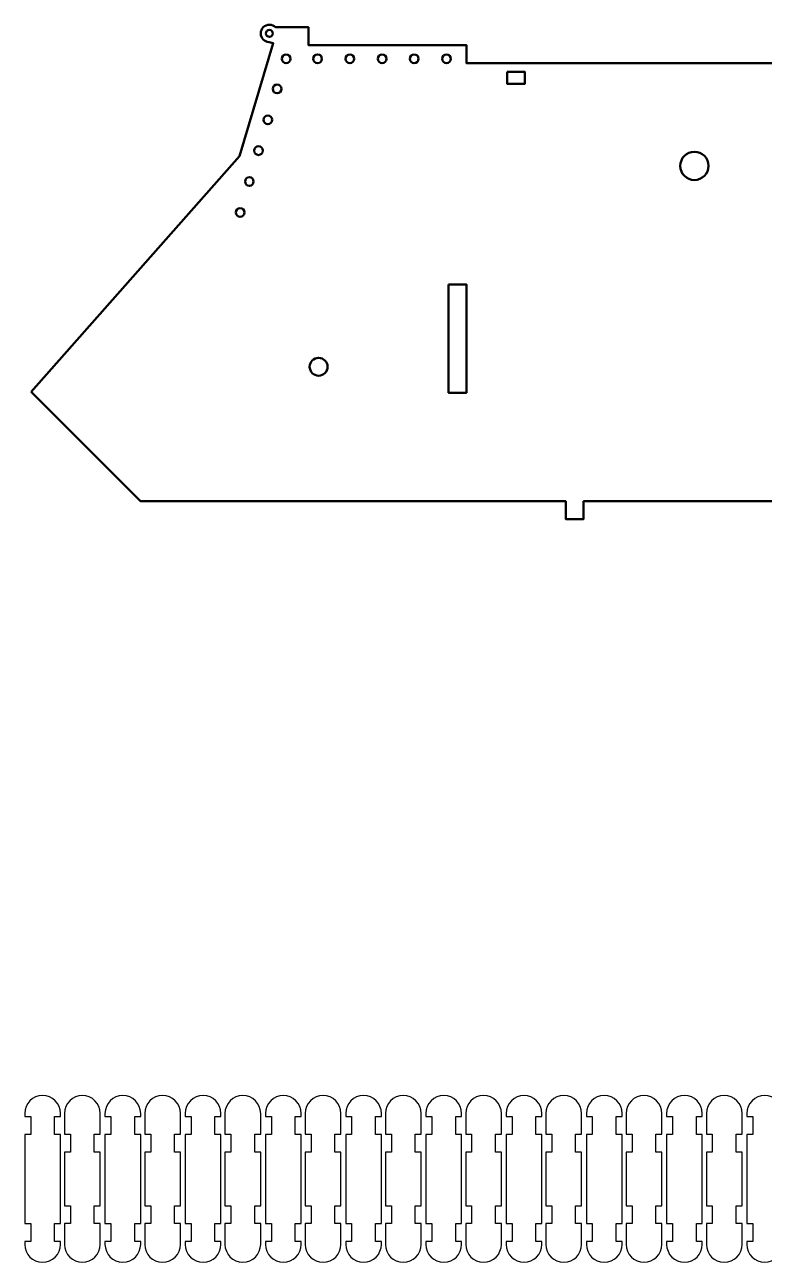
# Model space of a CAD drawing. Header units: inches. Extents: x 1117 to 1992, y -2324 to -585.
# Drawn here: x 1544 to 1668.3, y -2144.2 to -1936.3 of the extents above; entities that cross this region are included whole.
import ezdxf

# ---------------------------------------------------------------- set-up
doc = ezdxf.new("R2010")
doc.units = ezdxf.units.IN
doc.header["$MEASUREMENT"] = 0
doc.layers.add('Layer 1', color=7, linetype='Continuous')

# ---------------------------------------------------------------- blocks, each defined once
blk = doc.blocks.new('block 238')
at = {"layer": 'Layer 1', "color": 18, "lineweight": 50, "true_color": 0x010101}
for points in [[(1625.07, -1944.23), (1628.07, -1944.23), (1628.07, -1946.22), (1625.07, -1946.22), (1625.07, -1944.23)], [(1615.24, -1979.93), (1618.24, -1979.93), (1618.24, -1998.14), (1615.24, -1998.14), (1615.24, -1979.93)]]:
    blk.add_lwpolyline(points, dxfattribs=at)
for points, knots in [([(1545.09, -1997.97), (1545.09, -1997.97), (1563.48, -2016.36), (1563.48, -2016.36), (1563.48, -2016.36), (1634.92, -2016.36), (1634.92, -2016.36), (1634.92, -2016.36), (1634.92, -2019.36), (1634.92, -2019.36), (1634.92, -2019.36), (1637.92, -2019.36), (1637.92, -2019.36), (1637.92, -2019.36), (1637.92, -2016.36), (1637.92, -2016.36), (1637.92, -2016.36), (1842.19, -2016.35), (1842.19, -2016.35), (1842.19, -2016.35), (1842.19, -2019.36), (1842.19, -2019.36), (1842.19, -2019.36), (1845.19, -2019.36), (1845.19, -2019.36), (1845.19, -2019.36), (1845.19, -2016.35), (1845.19, -2016.35), (1845.19, -2016.35), (1884.05, -2016.35), (1884.05, -2016.35), (1884.05, -2016.35), (1901.09, -2007.05), (1901.09, -2007.05), (1901.09, -2007.05), (1901.09, -1959.22), (1901.09, -1959.22), (1901.09, -1959.22), (1824.91, -1942.73), (1824.91, -1942.73), (1824.91, -1942.73), (1618.24, -1942.73), (1618.24, -1942.73), (1618.24, -1942.73), (1618.24, -1939.72), (1618.24, -1939.72), (1618.24, -1939.72), (1591.68, -1939.72), (1591.68, -1939.72), (1591.68, -1939.72), (1591.68, -1936.72), (1591.68, -1936.72), (1591.68, -1936.72), (1586.17, -1936.72), (1586.17, -1936.72), (1585.91, -1936.46), (1585.54, -1936.29), (1585.14, -1936.29), (1584.33, -1936.29), (1583.68, -1936.94), (1583.68, -1937.75), (1583.68, -1938.53), (1584.29, -1939.17), (1585.07, -1939.2), (1585.07, -1939.2), (1585.77, -1939.4), (1585.77, -1939.4), (1585.77, -1939.4), (1580.1, -1958.39), (1580.1, -1958.39), (1580.1, -1958.39), (1545.09, -1997.97), (1545.09, -1997.97)], [0, 0, 0, 0, 1, 1, 1, 2, 2, 2, 3, 3, 3, 4, 4, 4, 5, 5, 5, 6, 6, 6, 7, 7, 7, 8, 8, 8, 9, 9, 9, 10, 10, 10, 11, 11, 11, 12, 12, 12, 13, 13, 13, 14, 14, 14, 15, 15, 15, 16, 16, 16, 17, 17, 17, 18, 18, 18, 19, 19, 19, 20, 20, 20, 21, 21, 21, 22, 22, 22, 23, 23, 23, 24, 24, 24, 24]), ([(1654.16, -1960.01), (1654.16, -1958.7), (1655.23, -1957.63), (1656.54, -1957.63), (1657.85, -1957.63), (1658.92, -1958.7), (1658.92, -1960.01), (1658.92, -1961.32), (1657.85, -1962.39), (1656.54, -1962.39), (1655.23, -1962.39), (1654.16, -1961.32), (1654.16, -1960.01)], [0, 0, 0, 0, 1, 1, 1, 2, 2, 2, 3, 3, 3, 4, 4, 4, 4]), ([(1591.9, -1993.76), (1591.9, -1992.93), (1592.57, -1992.26), (1593.4, -1992.26), (1594.23, -1992.26), (1594.9, -1992.93), (1594.9, -1993.76), (1594.9, -1994.59), (1594.23, -1995.26), (1593.4, -1995.26), (1592.57, -1995.26), (1591.9, -1994.59), (1591.9, -1993.76)], [0, 0, 0, 0, 1, 1, 1, 2, 2, 2, 3, 3, 3, 4, 4, 4, 4])]:
    blk.add_open_spline(points, degree=3, knots=knots, dxfattribs=at)
at = {"layer": 'Layer 1', "color": 240, "lineweight": 50, "true_color": 0xec2227}
for points in [[(1585.14, -1937.17), (1585.45, -1937.17), (1585.71, -1937.43), (1585.71, -1937.75), (1585.71, -1938.07), (1585.45, -1938.33), (1585.14, -1938.33), (1584.82, -1938.33), (1584.56, -1938.07), (1584.56, -1937.75), (1584.56, -1937.43), (1584.82, -1937.17), (1585.14, -1937.17)], [(1587.94, -1941.27), (1588.34, -1941.27), (1588.67, -1941.6), (1588.67, -1942), (1588.67, -1942.4), (1588.34, -1942.73), (1587.94, -1942.73), (1587.54, -1942.73), (1587.21, -1942.4), (1587.21, -1942), (1587.21, -1941.6), (1587.54, -1941.27), (1587.94, -1941.27)], [(1593.24, -1941.27), (1593.65, -1941.27), (1593.97, -1941.6), (1593.97, -1942), (1593.97, -1942.4), (1593.65, -1942.73), (1593.24, -1942.73), (1592.84, -1942.73), (1592.51, -1942.4), (1592.51, -1942), (1592.51, -1941.6), (1592.84, -1941.27), (1593.24, -1941.27)], [(1598.65, -1941.27), (1599.06, -1941.27), (1599.38, -1941.6), (1599.38, -1942), (1599.38, -1942.4), (1599.06, -1942.73), (1598.65, -1942.73), (1598.25, -1942.73), (1597.93, -1942.4), (1597.93, -1942), (1597.93, -1941.6), (1598.25, -1941.27), (1598.65, -1941.27)], [(1604.07, -1941.27), (1604.47, -1941.27), (1604.79, -1941.6), (1604.79, -1942), (1604.79, -1942.4), (1604.47, -1942.73), (1604.07, -1942.73), (1603.66, -1942.73), (1603.34, -1942.4), (1603.34, -1942), (1603.34, -1941.6), (1603.66, -1941.27), (1604.07, -1941.27)], [(1609.48, -1941.27), (1609.88, -1941.27), (1610.21, -1941.6), (1610.21, -1942), (1610.21, -1942.4), (1609.88, -1942.73), (1609.48, -1942.73), (1609.08, -1942.73), (1608.75, -1942.4), (1608.75, -1942), (1608.75, -1941.6), (1609.08, -1941.27), (1609.48, -1941.27)], [(1614.89, -1941.27), (1615.29, -1941.27), (1615.62, -1941.6), (1615.62, -1942), (1615.62, -1942.4), (1615.29, -1942.73), (1614.89, -1942.73), (1614.49, -1942.73), (1614.16, -1942.4), (1614.16, -1942), (1614.16, -1941.6), (1614.49, -1941.27), (1614.89, -1941.27)], [(1586.42, -1946.35), (1586.82, -1946.35), (1587.15, -1946.68), (1587.15, -1947.08), (1587.15, -1947.48), (1586.82, -1947.81), (1586.42, -1947.81), (1586.02, -1947.81), (1585.69, -1947.48), (1585.69, -1947.08), (1585.69, -1946.68), (1586.02, -1946.35), (1586.42, -1946.35)], [(1584.87, -1951.54), (1585.27, -1951.54), (1585.6, -1951.86), (1585.6, -1952.27), (1585.6, -1952.67), (1585.27, -1953), (1584.87, -1953), (1584.47, -1953), (1584.14, -1952.67), (1584.14, -1952.27), (1584.14, -1951.86), (1584.47, -1951.54), (1584.87, -1951.54)], [(1583.32, -1956.72), (1583.72, -1956.72), (1584.04, -1957.05), (1584.04, -1957.45), (1584.04, -1957.85), (1583.72, -1958.18), (1583.32, -1958.18), (1582.91, -1958.18), (1582.59, -1957.85), (1582.59, -1957.45), (1582.59, -1957.05), (1582.91, -1956.72), (1583.32, -1956.72)], [(1581.77, -1961.91), (1582.17, -1961.91), (1582.49, -1962.23), (1582.49, -1962.64), (1582.49, -1963.04), (1582.17, -1963.37), (1581.77, -1963.37), (1581.36, -1963.37), (1581.04, -1963.04), (1581.04, -1962.64), (1581.04, -1962.23), (1581.36, -1961.91), (1581.77, -1961.91)], [(1580.21, -1967.09), (1580.62, -1967.09), (1580.94, -1967.42), (1580.94, -1967.82), (1580.94, -1968.22), (1580.62, -1968.55), (1580.21, -1968.55), (1579.81, -1968.55), (1579.49, -1968.22), (1579.49, -1967.82), (1579.49, -1967.42), (1579.81, -1967.09), (1580.21, -1967.09)]]:
    blk.add_open_spline(points, degree=3, knots=[0, 0, 0, 0, 1, 1, 1, 2, 2, 2, 3, 3, 3, 4, 4, 4, 4], dxfattribs=at)

msp = doc.modelspace()

# ---------------------------------------------------------------- linework, layer by layer
at = {"layer": 'Layer 1', "color": 18, "lineweight": 30, "true_color": 0x010101}
for points in [[(1544.03, -2141.23), (1544.03, -2141.23), (1544.03, -2140.73), (1544.03, -2140.73), (1544.03, -2140.73), (1545.03, -2140.73), (1545.03, -2140.73), (1545.03, -2140.73), (1545.03, -2137.73), (1545.03, -2137.73), (1545.03, -2137.73), (1544.03, -2137.73), (1544.03, -2137.73), (1544.03, -2137.73), (1544.03, -2122.74), (1544.03, -2122.74), (1544.03, -2122.74), (1545.03, -2122.74), (1545.03, -2122.74), (1545.03, -2122.74), (1545.03, -2119.73), (1545.03, -2119.73), (1545.03, -2119.73), (1544.03, -2119.73), (1544.03, -2119.73), (1544.03, -2119.73), (1544.03, -2119.23), (1544.03, -2119.23), (1544.03, -2117.58), (1545.37, -2116.23), (1547.03, -2116.23), (1548.69, -2116.23), (1550.03, -2117.58), (1550.03, -2119.23), (1550.03, -2119.23), (1550.03, -2119.73), (1550.03, -2119.73), (1550.03, -2119.73), (1549.03, -2119.73), (1549.03, -2119.73), (1549.03, -2119.73), (1549.03, -2122.74), (1549.03, -2122.74), (1549.03, -2122.74), (1550.03, -2122.74), (1550.03, -2122.74), (1550.03, -2122.74), (1550.03, -2137.74), (1550.03, -2137.74), (1550.03, -2137.74), (1549.03, -2137.74), (1549.03, -2137.74), (1549.03, -2137.74), (1549.03, -2140.74), (1549.03, -2140.74), (1549.03, -2140.74), (1550.03, -2140.74), (1550.03, -2140.74), (1550.03, -2140.74), (1550.03, -2141.23), (1550.03, -2141.23), (1550.03, -2142.89), (1548.69, -2144.23), (1547.03, -2144.23), (1545.37, -2144.23), (1544.03, -2142.89), (1544.03, -2141.23)], [(1550.71, -2141.23), (1550.71, -2141.23), (1550.71, -2137.73), (1550.71, -2137.73), (1550.71, -2137.73), (1551.71, -2137.73), (1551.71, -2137.73), (1551.71, -2137.73), (1551.71, -2134.73), (1551.71, -2134.73), (1551.71, -2134.73), (1550.71, -2134.73), (1550.71, -2134.73), (1550.71, -2134.73), (1550.71, -2125.73), (1550.71, -2125.73), (1550.71, -2125.73), (1551.71, -2125.73), (1551.71, -2125.73), (1551.71, -2125.73), (1551.71, -2122.73), (1551.71, -2122.73), (1551.71, -2122.73), (1550.71, -2122.73), (1550.71, -2122.73), (1550.71, -2122.73), (1550.71, -2119.23), (1550.71, -2119.23), (1550.71, -2117.58), (1552.05, -2116.23), (1553.71, -2116.23), (1555.37, -2116.23), (1556.71, -2117.58), (1556.71, -2119.23), (1556.71, -2119.23), (1556.71, -2122.73), (1556.71, -2122.73), (1556.71, -2122.73), (1555.71, -2122.73), (1555.71, -2122.73), (1555.71, -2122.73), (1555.71, -2125.73), (1555.71, -2125.73), (1555.71, -2125.73), (1556.71, -2125.73), (1556.71, -2125.73), (1556.71, -2125.73), (1556.71, -2134.73), (1556.71, -2134.73), (1556.71, -2134.73), (1555.71, -2134.73), (1555.71, -2134.73), (1555.71, -2134.73), (1555.71, -2137.73), (1555.71, -2137.73), (1555.71, -2137.73), (1556.71, -2137.73), (1556.71, -2137.73), (1556.71, -2137.73), (1556.71, -2141.23), (1556.71, -2141.23), (1556.71, -2142.89), (1555.37, -2144.23), (1553.71, -2144.23), (1552.05, -2144.23), (1550.71, -2142.89), (1550.71, -2141.23)], [(1557.51, -2141.23), (1557.51, -2141.23), (1557.51, -2140.73), (1557.51, -2140.73), (1557.51, -2140.73), (1558.51, -2140.73), (1558.51, -2140.73), (1558.51, -2140.73), (1558.51, -2137.73), (1558.51, -2137.73), (1558.51, -2137.73), (1557.51, -2137.73), (1557.51, -2137.73), (1557.51, -2137.73), (1557.51, -2122.74), (1557.51, -2122.74), (1557.51, -2122.74), (1558.51, -2122.74), (1558.51, -2122.74), (1558.51, -2122.74), (1558.51, -2119.73), (1558.51, -2119.73), (1558.51, -2119.73), (1557.51, -2119.73), (1557.51, -2119.73), (1557.51, -2119.73), (1557.51, -2119.23), (1557.51, -2119.23), (1557.51, -2117.58), (1558.85, -2116.23), (1560.51, -2116.23), (1562.17, -2116.23), (1563.51, -2117.58), (1563.51, -2119.23), (1563.51, -2119.23), (1563.51, -2119.73), (1563.51, -2119.73), (1563.51, -2119.73), (1562.51, -2119.73), (1562.51, -2119.73), (1562.51, -2119.73), (1562.51, -2122.74), (1562.51, -2122.74), (1562.51, -2122.74), (1563.51, -2122.74), (1563.51, -2122.74), (1563.51, -2122.74), (1563.51, -2137.74), (1563.51, -2137.74), (1563.51, -2137.74), (1562.51, -2137.74), (1562.51, -2137.74), (1562.51, -2137.74), (1562.51, -2140.74), (1562.51, -2140.74), (1562.51, -2140.74), (1563.51, -2140.74), (1563.51, -2140.74), (1563.51, -2140.74), (1563.51, -2141.23), (1563.51, -2141.23), (1563.51, -2142.89), (1562.17, -2144.23), (1560.51, -2144.23), (1558.85, -2144.23), (1557.51, -2142.89), (1557.51, -2141.23)], [(1564.19, -2141.23), (1564.19, -2141.23), (1564.19, -2137.73), (1564.19, -2137.73), (1564.19, -2137.73), (1565.19, -2137.73), (1565.19, -2137.73), (1565.19, -2137.73), (1565.19, -2134.73), (1565.19, -2134.73), (1565.19, -2134.73), (1564.19, -2134.73), (1564.19, -2134.73), (1564.19, -2134.73), (1564.19, -2125.73), (1564.19, -2125.73), (1564.19, -2125.73), (1565.19, -2125.73), (1565.19, -2125.73), (1565.19, -2125.73), (1565.19, -2122.73), (1565.19, -2122.73), (1565.19, -2122.73), (1564.19, -2122.73), (1564.19, -2122.73), (1564.19, -2122.73), (1564.19, -2119.23), (1564.19, -2119.23), (1564.19, -2117.58), (1565.53, -2116.23), (1567.19, -2116.23), (1568.85, -2116.23), (1570.19, -2117.58), (1570.19, -2119.23), (1570.19, -2119.23), (1570.19, -2122.73), (1570.19, -2122.73), (1570.19, -2122.73), (1569.19, -2122.73), (1569.19, -2122.73), (1569.19, -2122.73), (1569.19, -2125.73), (1569.19, -2125.73), (1569.19, -2125.73), (1570.19, -2125.73), (1570.19, -2125.73), (1570.19, -2125.73), (1570.19, -2134.73), (1570.19, -2134.73), (1570.19, -2134.73), (1569.19, -2134.73), (1569.19, -2134.73), (1569.19, -2134.73), (1569.19, -2137.73), (1569.19, -2137.73), (1569.19, -2137.73), (1570.19, -2137.73), (1570.19, -2137.73), (1570.19, -2137.73), (1570.19, -2141.23), (1570.19, -2141.23), (1570.19, -2142.89), (1568.85, -2144.23), (1567.19, -2144.23), (1565.53, -2144.23), (1564.19, -2142.89), (1564.19, -2141.23)], [(1570.99, -2141.23), (1570.99, -2141.23), (1570.99, -2140.73), (1570.99, -2140.73), (1570.99, -2140.73), (1571.99, -2140.73), (1571.99, -2140.73), (1571.99, -2140.73), (1571.99, -2137.73), (1571.99, -2137.73), (1571.99, -2137.73), (1570.99, -2137.73), (1570.99, -2137.73), (1570.99, -2137.73), (1570.99, -2122.74), (1570.99, -2122.74), (1570.99, -2122.74), (1571.99, -2122.74), (1571.99, -2122.74), (1571.99, -2122.74), (1571.99, -2119.73), (1571.99, -2119.73), (1571.99, -2119.73), (1570.99, -2119.73), (1570.99, -2119.73), (1570.99, -2119.73), (1570.99, -2119.23), (1570.99, -2119.23), (1570.99, -2117.58), (1572.33, -2116.23), (1573.99, -2116.23), (1575.65, -2116.23), (1576.99, -2117.58), (1576.99, -2119.23), (1576.99, -2119.23), (1576.99, -2119.73), (1576.99, -2119.73), (1576.99, -2119.73), (1575.99, -2119.73), (1575.99, -2119.73), (1575.99, -2119.73), (1575.99, -2122.74), (1575.99, -2122.74), (1575.99, -2122.74), (1576.99, -2122.74), (1576.99, -2122.74), (1576.99, -2122.74), (1576.99, -2137.74), (1576.99, -2137.74), (1576.99, -2137.74), (1575.99, -2137.74), (1575.99, -2137.74), (1575.99, -2137.74), (1575.99, -2140.74), (1575.99, -2140.74), (1575.99, -2140.74), (1576.99, -2140.74), (1576.99, -2140.74), (1576.99, -2140.74), (1576.99, -2141.23), (1576.99, -2141.23), (1576.99, -2142.89), (1575.65, -2144.23), (1573.99, -2144.23), (1572.34, -2144.23), (1570.99, -2142.89), (1570.99, -2141.23)], [(1577.67, -2141.23), (1577.67, -2141.23), (1577.67, -2137.73), (1577.67, -2137.73), (1577.67, -2137.73), (1578.67, -2137.73), (1578.67, -2137.73), (1578.67, -2137.73), (1578.67, -2134.73), (1578.67, -2134.73), (1578.67, -2134.73), (1577.67, -2134.73), (1577.67, -2134.73), (1577.67, -2134.73), (1577.67, -2125.73), (1577.67, -2125.73), (1577.67, -2125.73), (1578.67, -2125.73), (1578.67, -2125.73), (1578.67, -2125.73), (1578.67, -2122.73), (1578.67, -2122.73), (1578.67, -2122.73), (1577.67, -2122.73), (1577.67, -2122.73), (1577.67, -2122.73), (1577.67, -2119.23), (1577.67, -2119.23), (1577.67, -2117.58), (1579.01, -2116.23), (1580.67, -2116.23), (1582.33, -2116.23), (1583.67, -2117.58), (1583.67, -2119.23), (1583.67, -2119.23), (1583.67, -2122.73), (1583.67, -2122.73), (1583.67, -2122.73), (1582.67, -2122.73), (1582.67, -2122.73), (1582.67, -2122.73), (1582.67, -2125.73), (1582.67, -2125.73), (1582.67, -2125.73), (1583.67, -2125.73), (1583.67, -2125.73), (1583.67, -2125.73), (1583.67, -2134.73), (1583.67, -2134.73), (1583.67, -2134.73), (1582.67, -2134.73), (1582.67, -2134.73), (1582.67, -2134.73), (1582.67, -2137.73), (1582.67, -2137.73), (1582.67, -2137.73), (1583.67, -2137.73), (1583.67, -2137.73), (1583.67, -2137.73), (1583.67, -2141.23), (1583.67, -2141.23), (1583.67, -2142.89), (1582.33, -2144.23), (1580.67, -2144.23), (1579.01, -2144.23), (1577.67, -2142.89), (1577.67, -2141.23)], [(1584.47, -2141.23), (1584.47, -2141.23), (1584.47, -2140.73), (1584.47, -2140.73), (1584.47, -2140.73), (1585.47, -2140.73), (1585.47, -2140.73), (1585.47, -2140.73), (1585.47, -2137.73), (1585.47, -2137.73), (1585.47, -2137.73), (1584.47, -2137.73), (1584.47, -2137.73), (1584.47, -2137.73), (1584.47, -2122.74), (1584.47, -2122.74), (1584.47, -2122.74), (1585.47, -2122.74), (1585.47, -2122.74), (1585.47, -2122.74), (1585.47, -2119.73), (1585.47, -2119.73), (1585.47, -2119.73), (1584.47, -2119.73), (1584.47, -2119.73), (1584.47, -2119.73), (1584.47, -2119.23), (1584.47, -2119.23), (1584.47, -2117.58), (1585.82, -2116.23), (1587.47, -2116.23), (1589.13, -2116.23), (1590.47, -2117.58), (1590.47, -2119.23), (1590.47, -2119.23), (1590.47, -2119.73), (1590.47, -2119.73), (1590.47, -2119.73), (1589.47, -2119.73), (1589.47, -2119.73), (1589.47, -2119.73), (1589.47, -2122.74), (1589.47, -2122.74), (1589.47, -2122.74), (1590.47, -2122.74), (1590.47, -2122.74), (1590.47, -2122.74), (1590.47, -2137.74), (1590.47, -2137.74), (1590.47, -2137.74), (1589.47, -2137.74), (1589.47, -2137.74), (1589.47, -2137.74), (1589.47, -2140.74), (1589.47, -2140.74), (1589.47, -2140.74), (1590.47, -2140.74), (1590.47, -2140.74), (1590.47, -2140.74), (1590.47, -2141.23), (1590.47, -2141.23), (1590.47, -2142.89), (1589.13, -2144.23), (1587.47, -2144.23), (1585.82, -2144.23), (1584.47, -2142.89), (1584.47, -2141.23)], [(1591.15, -2141.23), (1591.15, -2141.23), (1591.15, -2137.73), (1591.15, -2137.73), (1591.15, -2137.73), (1592.15, -2137.73), (1592.15, -2137.73), (1592.15, -2137.73), (1592.15, -2134.73), (1592.15, -2134.73), (1592.15, -2134.73), (1591.15, -2134.73), (1591.15, -2134.73), (1591.15, -2134.73), (1591.15, -2125.73), (1591.15, -2125.73), (1591.15, -2125.73), (1592.15, -2125.73), (1592.15, -2125.73), (1592.15, -2125.73), (1592.15, -2122.73), (1592.15, -2122.73), (1592.15, -2122.73), (1591.15, -2122.73), (1591.15, -2122.73), (1591.15, -2122.73), (1591.15, -2119.23), (1591.15, -2119.23), (1591.15, -2117.58), (1592.49, -2116.23), (1594.15, -2116.23), (1595.81, -2116.23), (1597.15, -2117.58), (1597.15, -2119.23), (1597.15, -2119.23), (1597.15, -2122.73), (1597.15, -2122.73), (1597.15, -2122.73), (1596.15, -2122.73), (1596.15, -2122.73), (1596.15, -2122.73), (1596.15, -2125.73), (1596.15, -2125.73), (1596.15, -2125.73), (1597.15, -2125.73), (1597.15, -2125.73), (1597.15, -2125.73), (1597.15, -2134.73), (1597.15, -2134.73), (1597.15, -2134.73), (1596.15, -2134.73), (1596.15, -2134.73), (1596.15, -2134.73), (1596.15, -2137.73), (1596.15, -2137.73), (1596.15, -2137.73), (1597.15, -2137.73), (1597.15, -2137.73), (1597.15, -2137.73), (1597.15, -2141.23), (1597.15, -2141.23), (1597.15, -2142.89), (1595.81, -2144.23), (1594.15, -2144.23), (1592.49, -2144.23), (1591.15, -2142.89), (1591.15, -2141.23)], [(1597.95, -2141.23), (1597.95, -2141.23), (1597.95, -2140.73), (1597.95, -2140.73), (1597.95, -2140.73), (1598.95, -2140.73), (1598.95, -2140.73), (1598.95, -2140.73), (1598.95, -2137.73), (1598.95, -2137.73), (1598.95, -2137.73), (1597.95, -2137.73), (1597.95, -2137.73), (1597.95, -2137.73), (1597.95, -2122.74), (1597.95, -2122.74), (1597.95, -2122.74), (1598.95, -2122.74), (1598.95, -2122.74), (1598.95, -2122.74), (1598.95, -2119.73), (1598.95, -2119.73), (1598.95, -2119.73), (1597.95, -2119.73), (1597.95, -2119.73), (1597.95, -2119.73), (1597.95, -2119.23), (1597.95, -2119.23), (1597.95, -2117.58), (1599.3, -2116.23), (1600.95, -2116.23), (1602.61, -2116.23), (1603.95, -2117.58), (1603.95, -2119.23), (1603.95, -2119.23), (1603.95, -2119.73), (1603.95, -2119.73), (1603.95, -2119.73), (1602.95, -2119.73), (1602.95, -2119.73), (1602.95, -2119.73), (1602.95, -2122.74), (1602.95, -2122.74), (1602.95, -2122.74), (1603.95, -2122.74), (1603.95, -2122.74), (1603.95, -2122.74), (1603.95, -2137.74), (1603.95, -2137.74), (1603.95, -2137.74), (1602.95, -2137.74), (1602.95, -2137.74), (1602.95, -2137.74), (1602.95, -2140.74), (1602.95, -2140.74), (1602.95, -2140.74), (1603.95, -2140.74), (1603.95, -2140.74), (1603.95, -2140.74), (1603.95, -2141.23), (1603.95, -2141.23), (1603.95, -2142.89), (1602.61, -2144.23), (1600.95, -2144.23), (1599.3, -2144.23), (1597.95, -2142.89), (1597.95, -2141.23)], [(1604.63, -2141.23), (1604.63, -2141.23), (1604.63, -2137.73), (1604.63, -2137.73), (1604.63, -2137.73), (1605.63, -2137.73), (1605.63, -2137.73), (1605.63, -2137.73), (1605.63, -2134.73), (1605.63, -2134.73), (1605.63, -2134.73), (1604.63, -2134.73), (1604.63, -2134.73), (1604.63, -2134.73), (1604.63, -2125.73), (1604.63, -2125.73), (1604.63, -2125.73), (1605.63, -2125.73), (1605.63, -2125.73), (1605.63, -2125.73), (1605.63, -2122.73), (1605.63, -2122.73), (1605.63, -2122.73), (1604.63, -2122.73), (1604.63, -2122.73), (1604.63, -2122.73), (1604.63, -2119.23), (1604.63, -2119.23), (1604.63, -2117.58), (1605.97, -2116.23), (1607.63, -2116.23), (1609.29, -2116.23), (1610.63, -2117.58), (1610.63, -2119.23), (1610.63, -2119.23), (1610.63, -2122.73), (1610.63, -2122.73), (1610.63, -2122.73), (1609.63, -2122.73), (1609.63, -2122.73), (1609.63, -2122.73), (1609.63, -2125.73), (1609.63, -2125.73), (1609.63, -2125.73), (1610.63, -2125.73), (1610.63, -2125.73), (1610.63, -2125.73), (1610.63, -2134.73), (1610.63, -2134.73), (1610.63, -2134.73), (1609.63, -2134.73), (1609.63, -2134.73), (1609.63, -2134.73), (1609.63, -2137.73), (1609.63, -2137.73), (1609.63, -2137.73), (1610.63, -2137.73), (1610.63, -2137.73), (1610.63, -2137.73), (1610.63, -2141.23), (1610.63, -2141.23), (1610.63, -2142.89), (1609.29, -2144.23), (1607.63, -2144.23), (1605.97, -2144.23), (1604.63, -2142.89), (1604.63, -2141.23)], [(1611.43, -2141.23), (1611.43, -2141.23), (1611.43, -2140.73), (1611.43, -2140.73), (1611.43, -2140.73), (1612.43, -2140.73), (1612.43, -2140.73), (1612.43, -2140.73), (1612.43, -2137.73), (1612.43, -2137.73), (1612.43, -2137.73), (1611.43, -2137.73), (1611.43, -2137.73), (1611.43, -2137.73), (1611.43, -2122.74), (1611.43, -2122.74), (1611.43, -2122.74), (1612.43, -2122.74), (1612.43, -2122.74), (1612.43, -2122.74), (1612.43, -2119.73), (1612.43, -2119.73), (1612.43, -2119.73), (1611.43, -2119.73), (1611.43, -2119.73), (1611.43, -2119.73), (1611.43, -2119.23), (1611.43, -2119.23), (1611.43, -2117.58), (1612.78, -2116.23), (1614.43, -2116.23), (1616.09, -2116.23), (1617.43, -2117.58), (1617.43, -2119.23), (1617.43, -2119.23), (1617.43, -2119.73), (1617.43, -2119.73), (1617.43, -2119.73), (1616.43, -2119.73), (1616.43, -2119.73), (1616.43, -2119.73), (1616.43, -2122.74), (1616.43, -2122.74), (1616.43, -2122.74), (1617.43, -2122.74), (1617.43, -2122.74), (1617.43, -2122.74), (1617.43, -2137.74), (1617.43, -2137.74), (1617.43, -2137.74), (1616.43, -2137.74), (1616.43, -2137.74), (1616.43, -2137.74), (1616.43, -2140.74), (1616.43, -2140.74), (1616.43, -2140.74), (1617.43, -2140.74), (1617.43, -2140.74), (1617.43, -2140.74), (1617.43, -2141.23), (1617.43, -2141.23), (1617.43, -2142.89), (1616.09, -2144.23), (1614.43, -2144.23), (1612.77, -2144.23), (1611.43, -2142.89), (1611.43, -2141.23)], [(1618.11, -2141.23), (1618.11, -2141.23), (1618.11, -2137.73), (1618.11, -2137.73), (1618.11, -2137.73), (1619.11, -2137.73), (1619.11, -2137.73), (1619.11, -2137.73), (1619.11, -2134.73), (1619.11, -2134.73), (1619.11, -2134.73), (1618.11, -2134.73), (1618.11, -2134.73), (1618.11, -2134.73), (1618.11, -2125.73), (1618.11, -2125.73), (1618.11, -2125.73), (1619.11, -2125.73), (1619.11, -2125.73), (1619.11, -2125.73), (1619.11, -2122.73), (1619.11, -2122.73), (1619.11, -2122.73), (1618.11, -2122.73), (1618.11, -2122.73), (1618.11, -2122.73), (1618.11, -2119.23), (1618.11, -2119.23), (1618.11, -2117.58), (1619.45, -2116.23), (1621.11, -2116.23), (1622.77, -2116.23), (1624.11, -2117.58), (1624.11, -2119.23), (1624.11, -2119.23), (1624.11, -2122.73), (1624.11, -2122.73), (1624.11, -2122.73), (1623.11, -2122.73), (1623.11, -2122.73), (1623.11, -2122.73), (1623.11, -2125.73), (1623.11, -2125.73), (1623.11, -2125.73), (1624.11, -2125.73), (1624.11, -2125.73), (1624.11, -2125.73), (1624.11, -2134.73), (1624.11, -2134.73), (1624.11, -2134.73), (1623.11, -2134.73), (1623.11, -2134.73), (1623.11, -2134.73), (1623.11, -2137.73), (1623.11, -2137.73), (1623.11, -2137.73), (1624.11, -2137.73), (1624.11, -2137.73), (1624.11, -2137.73), (1624.11, -2141.23), (1624.11, -2141.23), (1624.11, -2142.89), (1622.77, -2144.23), (1621.11, -2144.23), (1619.45, -2144.23), (1618.11, -2142.89), (1618.11, -2141.23)], [(1624.91, -2141.23), (1624.91, -2141.23), (1624.91, -2140.73), (1624.91, -2140.73), (1624.91, -2140.73), (1625.91, -2140.73), (1625.91, -2140.73), (1625.91, -2140.73), (1625.91, -2137.73), (1625.91, -2137.73), (1625.91, -2137.73), (1624.91, -2137.73), (1624.91, -2137.73), (1624.91, -2137.73), (1624.91, -2122.74), (1624.91, -2122.74), (1624.91, -2122.74), (1625.91, -2122.74), (1625.91, -2122.74), (1625.91, -2122.74), (1625.91, -2119.73), (1625.91, -2119.73), (1625.91, -2119.73), (1624.91, -2119.73), (1624.91, -2119.73), (1624.91, -2119.73), (1624.91, -2119.23), (1624.91, -2119.23), (1624.91, -2117.58), (1626.26, -2116.23), (1627.91, -2116.23), (1629.57, -2116.23), (1630.91, -2117.58), (1630.91, -2119.23), (1630.91, -2119.23), (1630.91, -2119.73), (1630.91, -2119.73), (1630.91, -2119.73), (1629.91, -2119.73), (1629.91, -2119.73), (1629.91, -2119.73), (1629.91, -2122.74), (1629.91, -2122.74), (1629.91, -2122.74), (1630.91, -2122.74), (1630.91, -2122.74), (1630.91, -2122.74), (1630.91, -2137.74), (1630.91, -2137.74), (1630.91, -2137.74), (1629.91, -2137.74), (1629.91, -2137.74), (1629.91, -2137.74), (1629.91, -2140.74), (1629.91, -2140.74), (1629.91, -2140.74), (1630.91, -2140.74), (1630.91, -2140.74), (1630.91, -2140.74), (1630.91, -2141.23), (1630.91, -2141.23), (1630.91, -2142.89), (1629.57, -2144.23), (1627.91, -2144.23), (1626.25, -2144.23), (1624.91, -2142.89), (1624.91, -2141.23)], [(1631.59, -2141.23), (1631.59, -2141.23), (1631.59, -2137.73), (1631.59, -2137.73), (1631.59, -2137.73), (1632.59, -2137.73), (1632.59, -2137.73), (1632.59, -2137.73), (1632.59, -2134.73), (1632.59, -2134.73), (1632.59, -2134.73), (1631.59, -2134.73), (1631.59, -2134.73), (1631.59, -2134.73), (1631.59, -2125.73), (1631.59, -2125.73), (1631.59, -2125.73), (1632.59, -2125.73), (1632.59, -2125.73), (1632.59, -2125.73), (1632.59, -2122.73), (1632.59, -2122.73), (1632.59, -2122.73), (1631.59, -2122.73), (1631.59, -2122.73), (1631.59, -2122.73), (1631.59, -2119.23), (1631.59, -2119.23), (1631.59, -2117.58), (1632.93, -2116.23), (1634.59, -2116.23), (1636.25, -2116.23), (1637.59, -2117.58), (1637.59, -2119.23), (1637.59, -2119.23), (1637.59, -2122.73), (1637.59, -2122.73), (1637.59, -2122.73), (1636.59, -2122.73), (1636.59, -2122.73), (1636.59, -2122.73), (1636.59, -2125.73), (1636.59, -2125.73), (1636.59, -2125.73), (1637.59, -2125.73), (1637.59, -2125.73), (1637.59, -2125.73), (1637.59, -2134.73), (1637.59, -2134.73), (1637.59, -2134.73), (1636.59, -2134.73), (1636.59, -2134.73), (1636.59, -2134.73), (1636.59, -2137.73), (1636.59, -2137.73), (1636.59, -2137.73), (1637.59, -2137.73), (1637.59, -2137.73), (1637.59, -2137.73), (1637.59, -2141.23), (1637.59, -2141.23), (1637.59, -2142.89), (1636.25, -2144.23), (1634.59, -2144.23), (1632.93, -2144.23), (1631.59, -2142.89), (1631.59, -2141.23)], [(1638.39, -2141.23), (1638.39, -2141.23), (1638.39, -2140.73), (1638.39, -2140.73), (1638.39, -2140.73), (1639.39, -2140.73), (1639.39, -2140.73), (1639.39, -2140.73), (1639.39, -2137.73), (1639.39, -2137.73), (1639.39, -2137.73), (1638.39, -2137.73), (1638.39, -2137.73), (1638.39, -2137.73), (1638.39, -2122.74), (1638.39, -2122.74), (1638.39, -2122.74), (1639.39, -2122.74), (1639.39, -2122.74), (1639.39, -2122.74), (1639.39, -2119.73), (1639.39, -2119.73), (1639.39, -2119.73), (1638.39, -2119.73), (1638.39, -2119.73), (1638.39, -2119.73), (1638.39, -2119.23), (1638.39, -2119.23), (1638.39, -2117.58), (1639.74, -2116.23), (1641.39, -2116.23), (1643.05, -2116.23), (1644.39, -2117.58), (1644.39, -2119.23), (1644.39, -2119.23), (1644.39, -2119.73), (1644.39, -2119.73), (1644.39, -2119.73), (1643.39, -2119.73), (1643.39, -2119.73), (1643.39, -2119.73), (1643.39, -2122.74), (1643.39, -2122.74), (1643.39, -2122.74), (1644.39, -2122.74), (1644.39, -2122.74), (1644.39, -2122.74), (1644.39, -2137.74), (1644.39, -2137.74), (1644.39, -2137.74), (1643.39, -2137.74), (1643.39, -2137.74), (1643.39, -2137.74), (1643.39, -2140.74), (1643.39, -2140.74), (1643.39, -2140.74), (1644.39, -2140.74), (1644.39, -2140.74), (1644.39, -2140.74), (1644.39, -2141.23), (1644.39, -2141.23), (1644.39, -2142.89), (1643.05, -2144.23), (1641.39, -2144.23), (1639.73, -2144.23), (1638.39, -2142.89), (1638.39, -2141.23)], [(1645.07, -2141.23), (1645.07, -2141.23), (1645.07, -2137.73), (1645.07, -2137.73), (1645.07, -2137.73), (1646.07, -2137.73), (1646.07, -2137.73), (1646.07, -2137.73), (1646.07, -2134.73), (1646.07, -2134.73), (1646.07, -2134.73), (1645.07, -2134.73), (1645.07, -2134.73), (1645.07, -2134.73), (1645.07, -2125.73), (1645.07, -2125.73), (1645.07, -2125.73), (1646.07, -2125.73), (1646.07, -2125.73), (1646.07, -2125.73), (1646.07, -2122.73), (1646.07, -2122.73), (1646.07, -2122.73), (1645.07, -2122.73), (1645.07, -2122.73), (1645.07, -2122.73), (1645.07, -2119.23), (1645.07, -2119.23), (1645.07, -2117.58), (1646.41, -2116.23), (1648.07, -2116.23), (1649.73, -2116.23), (1651.07, -2117.58), (1651.07, -2119.23), (1651.07, -2119.23), (1651.07, -2122.73), (1651.07, -2122.73), (1651.07, -2122.73), (1650.07, -2122.73), (1650.07, -2122.73), (1650.07, -2122.73), (1650.07, -2125.73), (1650.07, -2125.73), (1650.07, -2125.73), (1651.07, -2125.73), (1651.07, -2125.73), (1651.07, -2125.73), (1651.07, -2134.73), (1651.07, -2134.73), (1651.07, -2134.73), (1650.07, -2134.73), (1650.07, -2134.73), (1650.07, -2134.73), (1650.07, -2137.73), (1650.07, -2137.73), (1650.07, -2137.73), (1651.07, -2137.73), (1651.07, -2137.73), (1651.07, -2137.73), (1651.07, -2141.23), (1651.07, -2141.23), (1651.07, -2142.89), (1649.73, -2144.23), (1648.07, -2144.23), (1646.41, -2144.23), (1645.07, -2142.89), (1645.07, -2141.23)], [(1651.87, -2141.23), (1651.87, -2141.23), (1651.87, -2140.73), (1651.87, -2140.73), (1651.87, -2140.73), (1652.87, -2140.73), (1652.87, -2140.73), (1652.87, -2140.73), (1652.87, -2137.73), (1652.87, -2137.73), (1652.87, -2137.73), (1651.87, -2137.73), (1651.87, -2137.73), (1651.87, -2137.73), (1651.87, -2122.74), (1651.87, -2122.74), (1651.87, -2122.74), (1652.87, -2122.74), (1652.87, -2122.74), (1652.87, -2122.74), (1652.87, -2119.73), (1652.87, -2119.73), (1652.87, -2119.73), (1651.87, -2119.73), (1651.87, -2119.73), (1651.87, -2119.73), (1651.87, -2119.23), (1651.87, -2119.23), (1651.87, -2117.58), (1653.21, -2116.23), (1654.87, -2116.23), (1656.53, -2116.23), (1657.87, -2117.58), (1657.87, -2119.23), (1657.87, -2119.23), (1657.87, -2119.73), (1657.87, -2119.73), (1657.87, -2119.73), (1656.87, -2119.73), (1656.87, -2119.73), (1656.87, -2119.73), (1656.87, -2122.74), (1656.87, -2122.74), (1656.87, -2122.74), (1657.87, -2122.74), (1657.87, -2122.74), (1657.87, -2122.74), (1657.87, -2137.74), (1657.87, -2137.74), (1657.87, -2137.74), (1656.87, -2137.74), (1656.87, -2137.74), (1656.87, -2137.74), (1656.87, -2140.74), (1656.87, -2140.74), (1656.87, -2140.74), (1657.87, -2140.74), (1657.87, -2140.74), (1657.87, -2140.74), (1657.87, -2141.23), (1657.87, -2141.23), (1657.87, -2142.89), (1656.53, -2144.23), (1654.87, -2144.23), (1653.21, -2144.23), (1651.87, -2142.89), (1651.87, -2141.23)], [(1658.55, -2141.23), (1658.55, -2141.23), (1658.55, -2137.73), (1658.55, -2137.73), (1658.55, -2137.73), (1659.55, -2137.73), (1659.55, -2137.73), (1659.55, -2137.73), (1659.55, -2134.73), (1659.55, -2134.73), (1659.55, -2134.73), (1658.55, -2134.73), (1658.55, -2134.73), (1658.55, -2134.73), (1658.55, -2125.73), (1658.55, -2125.73), (1658.55, -2125.73), (1659.55, -2125.73), (1659.55, -2125.73), (1659.55, -2125.73), (1659.55, -2122.73), (1659.55, -2122.73), (1659.55, -2122.73), (1658.55, -2122.73), (1658.55, -2122.73), (1658.55, -2122.73), (1658.55, -2119.23), (1658.55, -2119.23), (1658.55, -2117.58), (1659.89, -2116.23), (1661.55, -2116.23), (1663.21, -2116.23), (1664.55, -2117.58), (1664.55, -2119.23), (1664.55, -2119.23), (1664.55, -2122.73), (1664.55, -2122.73), (1664.55, -2122.73), (1663.55, -2122.73), (1663.55, -2122.73), (1663.55, -2122.73), (1663.55, -2125.73), (1663.55, -2125.73), (1663.55, -2125.73), (1664.55, -2125.73), (1664.55, -2125.73), (1664.55, -2125.73), (1664.55, -2134.73), (1664.55, -2134.73), (1664.55, -2134.73), (1663.55, -2134.73), (1663.55, -2134.73), (1663.55, -2134.73), (1663.55, -2137.73), (1663.55, -2137.73), (1663.55, -2137.73), (1664.55, -2137.73), (1664.55, -2137.73), (1664.55, -2137.73), (1664.55, -2141.23), (1664.55, -2141.23), (1664.55, -2142.89), (1663.21, -2144.23), (1661.55, -2144.23), (1659.89, -2144.23), (1658.55, -2142.89), (1658.55, -2141.23)], [(1665.35, -2141.23), (1665.35, -2141.23), (1665.35, -2140.73), (1665.35, -2140.73), (1665.35, -2140.73), (1666.35, -2140.73), (1666.35, -2140.73), (1666.35, -2140.73), (1666.35, -2137.73), (1666.35, -2137.73), (1666.35, -2137.73), (1665.35, -2137.73), (1665.35, -2137.73), (1665.35, -2137.73), (1665.35, -2122.74), (1665.35, -2122.74), (1665.35, -2122.74), (1666.35, -2122.74), (1666.35, -2122.74), (1666.35, -2122.74), (1666.35, -2119.73), (1666.35, -2119.73), (1666.35, -2119.73), (1665.35, -2119.73), (1665.35, -2119.73), (1665.35, -2119.73), (1665.35, -2119.23), (1665.35, -2119.23), (1665.35, -2117.58), (1666.69, -2116.23), (1668.35, -2116.23), (1670.01, -2116.23), (1671.35, -2117.58), (1671.35, -2119.23), (1671.35, -2119.23), (1671.35, -2119.73), (1671.35, -2119.73), (1671.35, -2119.73), (1670.35, -2119.73), (1670.35, -2119.73), (1670.35, -2119.73), (1670.35, -2122.74), (1670.35, -2122.74), (1670.35, -2122.74), (1671.35, -2122.74), (1671.35, -2122.74), (1671.35, -2122.74), (1671.35, -2137.74), (1671.35, -2137.74), (1671.35, -2137.74), (1670.35, -2137.74), (1670.35, -2137.74), (1670.35, -2137.74), (1670.35, -2140.74), (1670.35, -2140.74), (1670.35, -2140.74), (1671.35, -2140.74), (1671.35, -2140.74), (1671.35, -2140.74), (1671.35, -2141.23), (1671.35, -2141.23), (1671.35, -2142.89), (1670.01, -2144.23), (1668.35, -2144.23), (1666.69, -2144.23), (1665.35, -2142.89), (1665.35, -2141.23)]]:
    msp.add_open_spline(points, degree=3, knots=[0, 0, 0, 0, 1, 1, 1, 2, 2, 2, 3, 3, 3, 4, 4, 4, 5, 5, 5, 6, 6, 6, 7, 7, 7, 8, 8, 8, 9, 9, 9, 10, 10, 10, 11, 11, 11, 12, 12, 12, 13, 13, 13, 14, 14, 14, 15, 15, 15, 16, 16, 16, 17, 17, 17, 18, 18, 18, 19, 19, 19, 20, 20, 20, 21, 21, 21, 22, 22, 22, 22], dxfattribs=at)

# ---------------------------------------------------------------- block references
at = {"layer": 'Layer 1'}
msp.add_blockref('block 238', (0, 0), dxfattribs=at)

doc.saveas('drawing.dxf')
